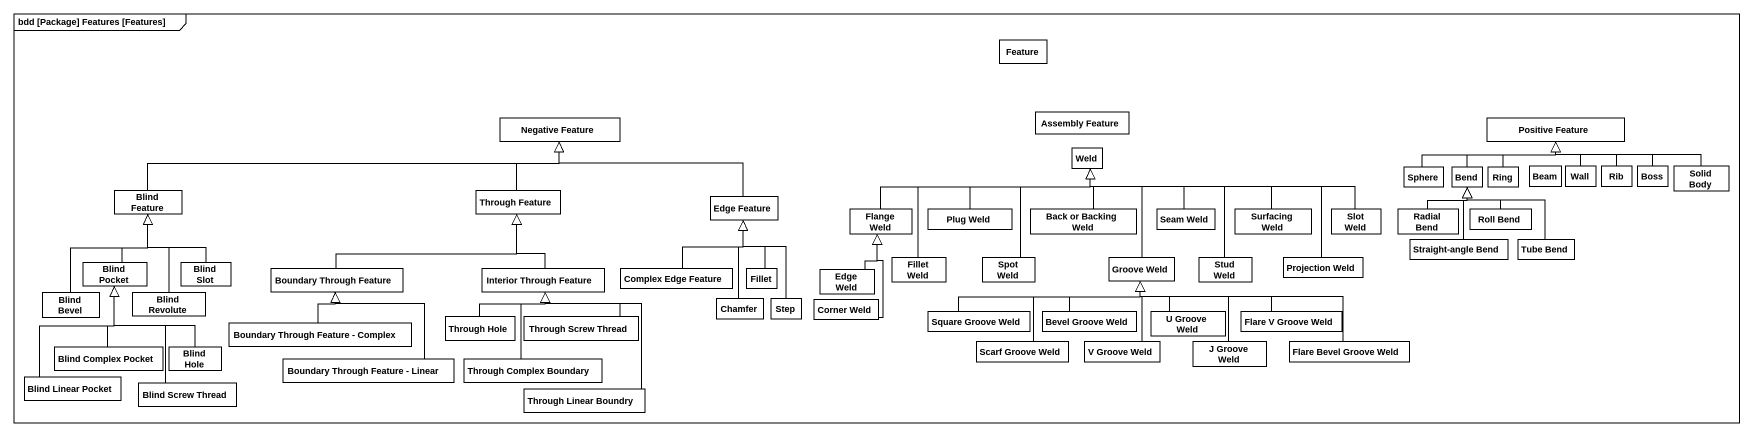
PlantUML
@startuml
mainframe bdd [Package] Features [Features]
hide circle
hide empty members
class Feature
class "Negative Feature" as Negative_Feature
class "Assembly Feature" as Assembly_Feature
class "Positive Feature" as Positive_Feature
class Weld
class Sphere
class Bend
class Ring
class Beam
class Wall
class Rib
class Boss
class "Solid Body" as Solid_Body
class "Blind Feature" as Blind_Feature
class "Through Feature" as Through_Feature
class "Edge Feature" as Edge_Feature
class "Flange Weld" as Flange_Weld
class "Plug Weld" as Plug_Weld
class "Back or Backing Weld" as Back_or_Backing_Weld
class "Seam Weld" as Seam_Weld
class "Surfacing Weld" as Surfacing_Weld
class "Slot Weld" as Slot_Weld
class "Radial Bend" as Radial_Bend
class "Roll Bend" as Roll_Bend
class "Fillet Weld" as Fillet_Weld
class "Spot Weld" as Spot_Weld
class "Groove Weld" as Groove_Weld
class "Stud Weld" as Stud_Weld
class "Projection Weld" as Projection_Weld
class "Straight-angle Bend" as Straight_angle_Bend
class "Tube Bend" as Tube_Bend
class "Blind Bevel" as Blind_Bevel
class "Blind Pocket" as Blind_Pocket
class "Blind Revolute" as Blind_Revolute
class "Blind Slot" as Blind_Slot
class "Boundary Through Feature" as Boundary_Through_Feature
class "Interior Through Feature" as Interior_Through_Feature
class "Complex Edge Feature" as Complex_Edge_Feature
class Chamfer
class Fillet
class Step
class "Corner Weld" as Corner_Weld
class "Edge Weld" as Edge_Weld
class "Boundary Through Feature - Complex" as Boundary_Through_Feature_2
class "Through Hole" as Through_Hole
class "Through Screw Thread" as Through_Screw_Thread
class "Square Groove Weld" as Square_Groove_Weld
class "Bevel Groove Weld" as Bevel_Groove_Weld
class "U Groove Weld" as U_Groove_Weld
class "Flare V Groove Weld" as Flare_V_Groove_Weld
class "Blind Linear Pocket" as Blind_Linear_Pocket
class "Blind Complex Pocket" as Blind_Complex_Pocket
class "Blind Hole" as Blind_Hole
class "Boundary Through Feature - Linear" as Boundary_Through_Feature_3
class "Through Complex Boundary" as Through_Complex_Boundary
class "Scarf Groove Weld" as Scarf_Groove_Weld
class "V Groove Weld" as V_Groove_Weld
class "J Groove Weld" as J_Groove_Weld
class "Flare Bevel Groove Weld" as Flare_Bevel_Groove_Weld
class "Blind Screw Thread" as Blind_Screw_Thread
class "Through Linear Boundry" as Through_Linear_Boundry
Sphere -right-|> Positive_Feature
Bend -right-|> Positive_Feature
Ring -up-|> Positive_Feature
Wall -up-|> Positive_Feature
Rib -up-|> Positive_Feature
Boss -left-|> Positive_Feature
Solid_Body -left-|> Positive_Feature
Blind_Feature -right-|> Negative_Feature
Through_Feature -up-|> Negative_Feature
Edge_Feature -left-|> Negative_Feature
Flange_Weld -right-|> Weld
Plug_Weld -right-|> Weld
Back_or_Backing_Weld -up-|> Weld
Seam_Weld -up-|> Weld
Surfacing_Weld -left-|> Weld
Slot_Weld -left-|> Weld
Radial_Bend -up-|> Bend
Roll_Bend -up-|> Bend
Fillet_Weld -up-|> Weld
Spot_Weld -up-|> Weld
Groove_Weld -up-|> Weld
Stud_Weld -up-|> Weld
Projection_Weld -left-|> Weld
Straight_angle_Bend -up-|> Bend
Tube_Bend -up-|> Bend
Blind_Bevel -up-|> Blind_Feature
Blind_Pocket -up-|> Blind_Feature
Blind_Revolute -up-|> Blind_Feature
Blind_Slot -up-|> Blind_Feature
Boundary_Through_Feature -right-|> Through_Feature
Interior_Through_Feature -up-|> Through_Feature
Complex_Edge_Feature -up-|> Edge_Feature
Chamfer -up-|> Edge_Feature
Fillet -up-|> Edge_Feature
Step -up-|> Edge_Feature
Corner_Weld -up-|> Flange_Weld
Edge_Weld -up-|> Flange_Weld
Boundary_Through_Feature_2 -up-|> Boundary_Through_Feature
Through_Hole -up-|> Interior_Through_Feature
Through_Screw_Thread -up-|> Interior_Through_Feature
Square_Groove_Weld -right-|> Groove_Weld
Bevel_Groove_Weld -up-|> Groove_Weld
U_Groove_Weld -up-|> Groove_Weld
Flare_V_Groove_Weld -left-|> Groove_Weld
Blind_Linear_Pocket -up-|> Blind_Pocket
Blind_Complex_Pocket -up-|> Blind_Pocket
Blind_Hole -up-|> Blind_Pocket
Boundary_Through_Feature_3 -up-|> Boundary_Through_Feature
Through_Complex_Boundary -up-|> Interior_Through_Feature
Scarf_Groove_Weld -up-|> Groove_Weld
V_Groove_Weld -up-|> Groove_Weld
J_Groove_Weld -up-|> Groove_Weld
Flare_Bevel_Groove_Weld -left-|> Groove_Weld
Blind_Screw_Thread -up-|> Blind_Pocket
Through_Linear_Boundry -up-|> Interior_Through_Feature
@enduml
